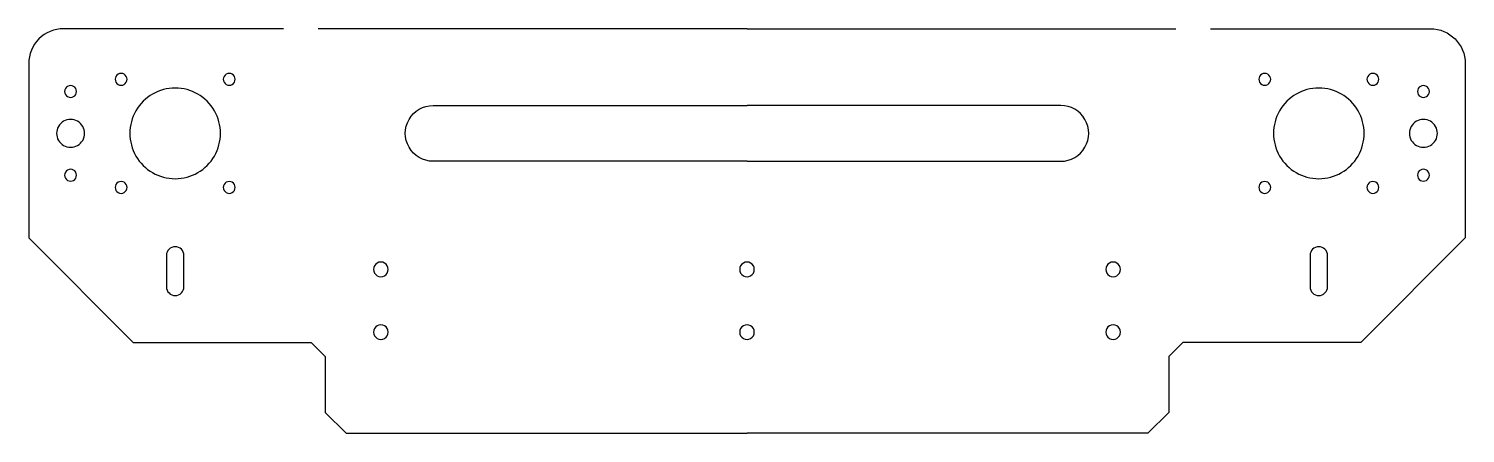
# Model space of a CAD drawing. Extents: x -206 to 206, y 0 to 116.
import ezdxf

# ---------------------------------------------------------------- set-up
doc = ezdxf.new("R2010")
doc.units = 0
doc.layers.add('CONTINUOUS', color=7, linetype='CONTINUOUS')

msp = doc.modelspace()

# ---------------------------------------------------------------- linework, layer by layer
at = {"layer": 'CONTINUOUS', "color": 1, "linetype": 'CONTINUOUS'}
for p, q in [((0, 115.999993), (-123.000008, 115.999993)), ((0, 115.999993), (123.000008, 115.999993)), ((-206.000012, 105.999985), (-206.000012, 56)), ((205.999983, 105.999985), (205.999983, 56)), ((-90.000018, 94.000009), (0, 94.000009)), ((89.999989, 94.000009), (0, 94.000009)), ((0, 77.999985), (-90.000018, 77.999985)), ((0, 77.999985), (89.999989, 77.999985)), ((-206.000012, 56), (-176.000015, 26.000004)), ((205.999983, 56), (175.999986, 26.000004)), ((-166.499992, 50.999982), (-166.499992, 42)), ((-161.500002, 42), (-161.500002, 50.999982)), ((161.500001, 50.999982), (161.500001, 42)), ((-176.000015, 26.000004), (-125.000004, 26.000004)), ((-125.000004, 26.000004), (-121.000012, 21.999984)), ((125.000004, 26.000004), (120.999984, 21.999984)), ((175.999986, 26.000004), (125.000004, 26.000004)), ((-121.000012, 21.999984), (-121.000012, 5.999988)), ((120.999984, 21.999984), (120.999984, 5.999988)), ((-121.000012, 5.999988), (-114.999996, 0)), ((120.999984, 5.999988), (114.999996, 0)), ((-114.999996, 0), (0, 0)), ((114.999996, 0), (0, 0))]:
    msp.add_line(p, q, dxfattribs=at)
for points in [[(-196.000003, 115.999993), (-198.652171, 115.999996), (-201.195714, 114.946427), (-203.071079, 113.071061)], [(-132.899997, 115.999993), (-132.899997, 115.999993), (-196.000003, 115.999993), (-196.000003, 115.999993)], [(132.899996, 115.999993), (132.899996, 115.999993), (196.000003, 115.999993), (196.000003, 115.999993)], [(196.000003, 115.999993), (201.522846, 115.999982), (205.999987, 111.522828), (205.999983, 105.999985)], [(-203.071079, 113.071061), (-204.946445, 111.195695), (-206.000014, 108.652153), (-206.000012, 105.999985)], [(-179.499994, 103.200002), (-180.107348, 103.200002), (-180.668567, 102.875982), (-180.972244, 102.349998)], [(-178.027744, 102.349998), (-178.331421, 102.875982), (-178.89264, 103.200002), (-179.499994, 103.200002)], [(-148.5, 103.200002), (-149.107354, 103.200002), (-149.668572, 102.875982), (-149.97225, 102.349998)], [(-147.02775, 102.349998), (-147.331427, 102.875982), (-147.892645, 103.200002), (-148.5, 103.200002)], [(148.499999, 103.200002), (147.892645, 103.200002), (147.331426, 102.875982), (147.027749, 102.349998)], [(149.972249, 102.349998), (149.668572, 102.875982), (149.107353, 103.200002), (148.499999, 103.200002)], [(179.499994, 103.200002), (178.892639, 103.200002), (178.331421, 102.875982), (178.027744, 102.349998)], [(180.972244, 102.349998), (180.668566, 102.875982), (180.107348, 103.200002), (179.499994, 103.200002)], [(-194.000007, 99.699995), (-194.608451, 99.701639), (-195.171381, 99.377982), (-195.476079, 98.851327)], [(-192.523936, 98.851327), (-192.828634, 99.377982), (-193.391564, 99.701639), (-194.000007, 99.699995)], [(-180.972244, 102.349998), (-181.275921, 101.824014), (-181.275921, 101.175974), (-180.972244, 100.64999)], [(-180.972244, 100.64999), (-180.668567, 100.124006), (-180.107348, 99.799986), (-179.499994, 99.799986)], [(-179.499994, 99.799986), (-178.89264, 99.799986), (-178.331421, 100.124006), (-178.027744, 100.64999)], [(-178.027744, 100.64999), (-177.724067, 101.175974), (-177.724067, 101.824014), (-178.027744, 102.349998)], [(-164.000011, 98.999999), (-168.644464, 98.999999), (-172.936116, 96.522213), (-175.258343, 92.499998)], [(-152.741678, 92.499998), (-155.063905, 96.522213), (-159.355557, 99), (-164.000011, 98.999999)], [(-149.97225, 102.349998), (-150.275927, 101.824014), (-150.275927, 101.175974), (-149.97225, 100.64999)], [(-149.97225, 100.64999), (-149.668572, 100.124006), (-149.107354, 99.799986), (-148.5, 99.799986)], [(-148.5, 99.799986), (-147.892645, 99.799986), (-147.331427, 100.124006), (-147.02775, 100.64999)], [(-147.02775, 100.64999), (-146.724072, 101.175974), (-146.724072, 101.824014), (-147.02775, 102.349998)], [(147.027749, 102.349998), (146.724072, 101.824014), (146.724072, 101.175974), (147.027749, 100.64999)], [(147.027749, 100.64999), (147.331426, 100.124006), (147.892645, 99.799986), (148.499999, 99.799986)], [(148.499999, 99.799986), (149.107353, 99.799986), (149.668572, 100.124006), (149.972249, 100.64999)], [(149.972249, 100.64999), (150.275926, 101.175974), (150.275926, 101.824014), (149.972249, 102.349998)], [(163.999982, 98.999999), (159.355529, 98.999999), (155.063877, 96.522213), (152.74165, 92.499998)], [(175.258315, 92.499998), (172.936088, 96.522213), (168.644436, 99), (163.999982, 98.999999)], [(178.027744, 102.349998), (177.724066, 101.824014), (177.724066, 101.175974), (178.027744, 100.64999)], [(178.027744, 100.64999), (178.331421, 100.124006), (178.892639, 99.799986), (179.499994, 99.799986)], [(179.499994, 99.799986), (180.107348, 99.799986), (180.668566, 100.124006), (180.972244, 100.64999)], [(180.972244, 100.64999), (181.275921, 101.175974), (181.275921, 101.824014), (180.972244, 102.349998)], [(194.000007, 99.699995), (193.391563, 99.701639), (192.828633, 99.377982), (192.523935, 98.851327)], [(195.476078, 98.851327), (195.171381, 99.377982), (194.608451, 99.701639), (194.000007, 99.699995)], [(-195.476079, 98.851327), (-195.780776, 98.324672), (-195.780776, 97.67533), (-195.476079, 97.148675)], [(-195.476079, 97.148675), (-195.171381, 96.62202), (-194.608451, 96.298363), (-194.000007, 96.300007)], [(-194.000007, 96.300007), (-193.391564, 96.298363), (-192.828634, 96.62202), (-192.523936, 97.148675)], [(-192.523936, 97.148675), (-192.219238, 97.67533), (-192.219238, 98.324672), (-192.523936, 98.851327)], [(192.523935, 98.851327), (192.219238, 98.324672), (192.219238, 97.67533), (192.523935, 97.148675)], [(192.523935, 97.148675), (192.828633, 96.62202), (193.391563, 96.298363), (194.000007, 96.300007)], [(194.000007, 96.300007), (194.608451, 96.298363), (195.171381, 96.62202), (195.476078, 97.148675)], [(195.476078, 97.148675), (195.780776, 97.67533), (195.780776, 98.324672), (195.476078, 98.851327)], [(-175.258343, 92.499998), (-177.58057, 88.477783), (-177.58057, 83.52221), (-175.258343, 79.499996)], [(-152.741678, 79.499995), (-150.419451, 83.52221), (-150.419451, 88.477783), (-152.741678, 92.499998)], [(-96.928232, 90.000003), (-95.499167, 92.475215), (-92.858147, 94.000009), (-90.000018, 94.000009)], [(96.928203, 90.000003), (95.499138, 92.475215), (92.858118, 94.000009), (89.999989, 94.000009)], [(152.74165, 92.499998), (150.419423, 88.477783), (150.419423, 83.52221), (152.74165, 79.499996)], [(175.258315, 79.499995), (177.580542, 83.52221), (177.580542, 88.477783), (175.258315, 92.499998)], [(-197.470734, 88.002292), (-198.187033, 86.763522), (-198.187033, 85.236472), (-197.470734, 83.997702)], [(-194.000007, 89.999989), (-195.430961, 90.002833), (-196.754435, 89.241062), (-197.470734, 88.002292)], [(-190.529281, 88.002292), (-191.24558, 89.241062), (-192.569054, 90.002833), (-194.000007, 89.999989)], [(-190.529281, 83.997702), (-189.812982, 85.236472), (-189.812982, 86.763522), (-190.529281, 88.002292)], [(-96.928232, 81.999991), (-98.357296, 84.475203), (-98.357296, 87.524791), (-96.928232, 90.000003)], [(96.928203, 81.999991), (98.357267, 84.475203), (98.357267, 87.524791), (96.928203, 90.000003)], [(190.52928, 88.002292), (189.812981, 86.763522), (189.812981, 85.236472), (190.52928, 83.997702)], [(194.000007, 89.999989), (192.569053, 90.002833), (191.245579, 89.241062), (190.52928, 88.002292)], [(197.470733, 88.002292), (196.754434, 89.241062), (195.43096, 90.002833), (194.000007, 89.999989)], [(197.470733, 83.997702), (198.187033, 85.236472), (198.187033, 86.763522), (197.470733, 88.002292)], [(-197.470734, 83.997702), (-196.754435, 82.758932), (-195.430961, 81.997161), (-194.000007, 82.000005)], [(-194.000007, 82.000005), (-192.569054, 81.997161), (-191.24558, 82.758932), (-190.529281, 83.997702)], [(190.52928, 83.997702), (191.245579, 82.758932), (192.569053, 81.997161), (194.000007, 82.000005)], [(194.000007, 82.000005), (195.43096, 81.997161), (196.754434, 82.758932), (197.470733, 83.997702)], [(-175.258343, 79.499996), (-172.936116, 75.477781), (-168.644464, 72.999995), (-164.000011, 72.999995)], [(-164.000011, 72.999995), (-159.355557, 72.999994), (-155.063905, 75.477781), (-152.741678, 79.499995)], [(-90.000018, 77.999985), (-92.858147, 77.999985), (-95.499167, 79.524778), (-96.928232, 81.999991)], [(89.999989, 77.999985), (92.858118, 77.999985), (95.499138, 79.524778), (96.928203, 81.999991)], [(152.74165, 79.499996), (155.063877, 75.477781), (159.355529, 72.999995), (163.999982, 72.999995)], [(163.999982, 72.999995), (168.644436, 72.999994), (172.936088, 75.477781), (175.258315, 79.499995)], [(-195.476079, 74.851319), (-195.780776, 74.324663), (-195.780776, 73.675322), (-195.476079, 73.148667)], [(-194.000007, 75.699986), (-194.608451, 75.701631), (-195.171381, 75.377974), (-195.476079, 74.851319)], [(-192.523936, 74.851319), (-192.828634, 75.377974), (-193.391564, 75.701631), (-194.000007, 75.699986)], [(-192.523936, 73.148667), (-192.219238, 73.675322), (-192.219238, 74.324663), (-192.523936, 74.851319)], [(192.523935, 74.851319), (192.219238, 74.324663), (192.219238, 73.675322), (192.523935, 73.148667)], [(194.000007, 75.699986), (193.391563, 75.701631), (192.828633, 75.377974), (192.523935, 74.851319)], [(195.476078, 74.851319), (195.171381, 75.377974), (194.608451, 75.701631), (194.000007, 75.699986)], [(195.476078, 73.148667), (195.780776, 73.675322), (195.780776, 74.324663), (195.476078, 74.851319)], [(-195.476079, 73.148667), (-195.171381, 72.622011), (-194.608451, 72.298354), (-194.000007, 72.299999)], [(-194.000007, 72.299999), (-193.391564, 72.298354), (-192.828634, 72.622011), (-192.523936, 73.148667)], [(-180.972244, 71.350004), (-181.275921, 70.824019), (-181.275921, 70.17598), (-180.972244, 69.649996)], [(-179.499994, 72.200008), (-180.107348, 72.200008), (-180.668567, 71.875988), (-180.972244, 71.350004)], [(-178.027744, 71.350004), (-178.331421, 71.875988), (-178.89264, 72.200008), (-179.499994, 72.200008)], [(-178.027744, 69.649996), (-177.724067, 70.17598), (-177.724067, 70.824019), (-178.027744, 71.350004)], [(-149.97225, 71.350004), (-150.275927, 70.824019), (-150.275927, 70.17598), (-149.97225, 69.649996)], [(-148.5, 72.200008), (-149.107354, 72.200008), (-149.668572, 71.875988), (-149.97225, 71.350004)], [(-147.02775, 71.350004), (-147.331427, 71.875988), (-147.892645, 72.200008), (-148.5, 72.200008)], [(-147.02775, 69.649996), (-146.724072, 70.17598), (-146.724072, 70.824019), (-147.02775, 71.350004)], [(147.027749, 71.350004), (146.724072, 70.824019), (146.724072, 70.17598), (147.027749, 69.649996)], [(148.499999, 72.200008), (147.892645, 72.200008), (147.331426, 71.875988), (147.027749, 71.350004)], [(149.972249, 71.350004), (149.668572, 71.875988), (149.107353, 72.200008), (148.499999, 72.200008)], [(149.972249, 69.649996), (150.275926, 70.17598), (150.275926, 70.824019), (149.972249, 71.350004)], [(178.027744, 71.350004), (177.724066, 70.824019), (177.724066, 70.17598), (178.027744, 69.649996)], [(179.499994, 72.200008), (178.892639, 72.200008), (178.331421, 71.875988), (178.027744, 71.350004)], [(180.972244, 71.350004), (180.668566, 71.875988), (180.107348, 72.200008), (179.499994, 72.200008)], [(180.972244, 69.649996), (181.275921, 70.17598), (181.275921, 70.824019), (180.972244, 71.350004)], [(192.523935, 73.148667), (192.828633, 72.622011), (193.391563, 72.298354), (194.000007, 72.299999)], [(194.000007, 72.299999), (194.608451, 72.298354), (195.171381, 72.622011), (195.476078, 73.148667)], [(-180.972244, 69.649996), (-180.668567, 69.124011), (-180.107348, 68.799992), (-179.499994, 68.799992)], [(-179.499994, 68.799992), (-178.89264, 68.799992), (-178.331421, 69.124011), (-178.027744, 69.649996)], [(-149.97225, 69.649996), (-149.668572, 69.124011), (-149.107354, 68.799992), (-148.5, 68.799992)], [(-148.5, 68.799992), (-147.892645, 68.799992), (-147.331427, 69.124011), (-147.02775, 69.649996)], [(147.027749, 69.649996), (147.331426, 69.124011), (147.892645, 68.799992), (148.499999, 68.799992)], [(148.499999, 68.799992), (149.107353, 68.799992), (149.668572, 69.124011), (149.972249, 69.649996)], [(178.027744, 69.649996), (178.331421, 69.124011), (178.892639, 68.799992), (179.499994, 68.799992)], [(179.499994, 68.799992), (180.107348, 68.799992), (180.668566, 69.124011), (180.972244, 69.649996)], [(-164.000011, 53.499991), (-165.380719, 53.499981), (-166.499997, 52.38069), (-166.499992, 50.999982)], [(-162.232235, 52.767758), (-162.701078, 53.236601), (-163.336967, 53.499994), (-164.000011, 53.499991)], [(-161.500002, 50.999982), (-161.499999, 51.663027), (-161.763392, 52.298915), (-162.232235, 52.767758)], [(163.999982, 53.499991), (162.619274, 53.499981), (161.499996, 52.38069), (161.500001, 50.999982)], [(165.767758, 52.767758), (165.298915, 53.236601), (164.663027, 53.499994), (163.999982, 53.499991)], [(166.499991, 50.999982), (166.499994, 51.663027), (166.236601, 52.298915), (165.767758, 52.767758)], [(166.499991, 42), (166.499991, 42), (166.499991, 50.999982), (166.499991, 50.999982)], [(-106.818671, 48.050005), (-107.1938, 47.400262), (-107.1938, 46.599746), (-106.818671, 45.950003)], [(-105.000016, 49.100006), (-105.750274, 49.100006), (-106.443542, 48.699748), (-106.818671, 48.050005)], [(-106.818671, 45.950003), (-106.443542, 45.300261), (-105.750274, 44.900003), (-105.000016, 44.900003)], [(-103.181361, 48.050005), (-103.55649, 48.699748), (-104.249758, 49.100006), (-105.000016, 49.100006)], [(-105.000016, 44.900003), (-104.249758, 44.900003), (-103.55649, 45.300261), (-103.181361, 45.950003)], [(-103.181361, 45.950003), (-102.806232, 46.599746), (-102.806232, 47.400262), (-103.181361, 48.050005)], [(-1.818655, 48.050005), (-2.193784, 47.400262), (-2.193784, 46.599746), (-1.818655, 45.950003)], [(0, 49.100006), (-0.750259, 49.100006), (-1.443526, 48.699748), (-1.818655, 48.050005)], [(-1.818655, 45.950003), (-1.443526, 45.300261), (-0.750259, 44.900003), (0, 44.900003)], [(1.818655, 48.050005), (1.443526, 48.699748), (0.750258, 49.100006), (0, 49.100006)], [(0, 44.900003), (0.750258, 44.900003), (1.443526, 45.300261), (1.818655, 45.950003)], [(1.818655, 45.950003), (2.193784, 46.599746), (2.193784, 47.400262), (1.818655, 48.050005)], [(103.181332, 48.050005), (102.806203, 47.400262), (102.806203, 46.599746), (103.181332, 45.950003)], [(104.999987, 49.100006), (104.249729, 49.100006), (103.556462, 48.699748), (103.181332, 48.050005)], [(103.181332, 45.950003), (103.556462, 45.300261), (104.249729, 44.900003), (104.999987, 44.900003)], [(106.818643, 48.050005), (106.443513, 48.699748), (105.750246, 49.100006), (104.999987, 49.100006)], [(104.999987, 44.900003), (105.750246, 44.900003), (106.443513, 45.300261), (106.818643, 45.950003)], [(106.818643, 45.950003), (107.193772, 46.599746), (107.193772, 47.400262), (106.818643, 48.050005)], [(-166.499992, 42), (-166.499997, 40.619292), (-165.380719, 39.500002), (-164.000011, 39.499991)], [(-162.232235, 40.232224), (-161.763392, 40.701067), (-161.499999, 41.336956), (-161.500002, 42)], [(161.500001, 42), (161.499996, 40.619292), (162.619274, 39.500002), (163.999982, 39.499991)], [(165.767758, 40.232224), (166.236601, 40.701067), (166.499994, 41.336956), (166.499991, 42)], [(-164.000011, 39.499991), (-163.336967, 39.499989), (-162.701078, 39.763381), (-162.232235, 40.232224)], [(163.999982, 39.499991), (164.663027, 39.499989), (165.298915, 39.763381), (165.767758, 40.232224)], [(-106.818671, 30.049985), (-107.1938, 29.400242), (-107.1938, 28.599726), (-106.818671, 27.949983)], [(-105.000016, 31.099985), (-105.750274, 31.099985), (-106.443541, 30.699727), (-106.818671, 30.049985)], [(-103.181361, 30.049985), (-103.55649, 30.699728), (-104.249758, 31.099986), (-105.000016, 31.099985)], [(-103.181361, 27.949983), (-102.806232, 28.599726), (-102.806232, 29.400242), (-103.181361, 30.049985)], [(-1.818655, 30.049985), (-2.193784, 29.400242), (-2.193784, 28.599726), (-1.818655, 27.949983)], [(0, 31.099985), (-0.750258, 31.099985), (-1.443526, 30.699727), (-1.818655, 30.049985)], [(1.818655, 30.049985), (1.443526, 30.699728), (0.750258, 31.099986), (0, 31.099985)], [(1.818655, 27.949983), (2.193784, 28.599726), (2.193784, 29.400242), (1.818655, 30.049985)], [(103.181333, 30.049985), (102.806204, 29.400242), (102.806204, 28.599726), (103.181333, 27.949983)], [(104.999987, 31.099985), (104.249729, 31.099985), (103.556462, 30.699727), (103.181333, 30.049985)], [(106.818642, 30.049985), (106.443513, 30.699728), (105.750246, 31.099986), (104.999987, 31.099985)], [(106.818642, 27.949983), (107.193772, 28.599726), (107.193772, 29.400242), (106.818642, 30.049985)], [(-106.818671, 27.949983), (-106.443541, 27.30024), (-105.750274, 26.899982), (-105.000016, 26.899982)], [(-105.000016, 26.899982), (-104.249758, 26.899982), (-103.55649, 27.30024), (-103.181361, 27.949983)], [(-1.818655, 27.949983), (-1.443526, 27.30024), (-0.750258, 26.899982), (0, 26.899982)], [(0, 26.899982), (0.750258, 26.899982), (1.443526, 27.30024), (1.818655, 27.949983)], [(103.181333, 27.949983), (103.556462, 27.30024), (104.249729, 26.899982), (104.999987, 26.899982)], [(104.999987, 26.899982), (105.750246, 26.899982), (106.443513, 27.30024), (106.818642, 27.949983)]]:
    msp.add_open_spline(points, degree=3, dxfattribs=at)

doc.saveas('drawing.dxf')
